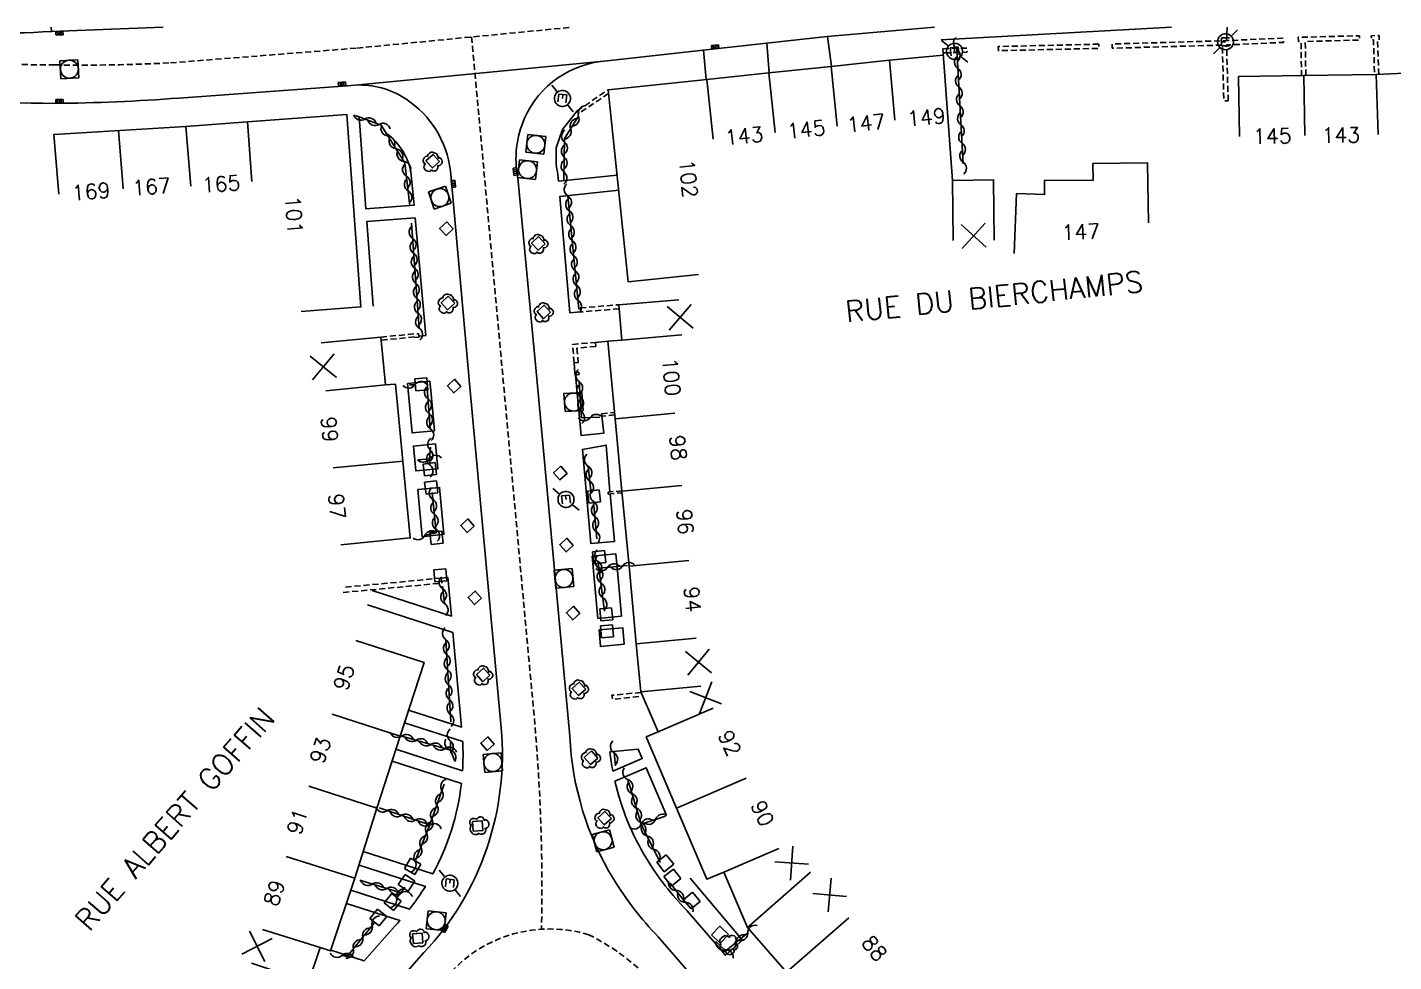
# Model space of a CAD drawing. Extents: x 154000 to 155000, y 119999 to 121001.
# Drawn here: x 154705 to 154818.8, y 120922.2 to 121000 of the extents above; entities that cross this region are included whole.
import ezdxf
from ezdxf.enums import TextEntityAlignment as Align

# ---------------------------------------------------------------- set-up
doc = ezdxf.new("R2010")
doc.units = 0
doc.header["$MEASUREMENT"] = 0
doc.linetypes.add('DASHED', pattern=[0.75, 0.5, -0.25])
doc.layers.get('0').update_dxf_attribs({"linetype": 'CONTINUOUS'})
for name, color, linetype in [('W0001', 6, 'DASHED'), ('W0008', 7, 'CONTINUOUS'), ('W0017', 7, 'CONTINUOUS'), ('W0100', 7, 'CONTINUOUS'), ('W0112', 1, 'DASHED'), ('W0300', 7, 'CONTINUOUS'), ('W0310', 3, 'CONTINUOUS'), ('W0334', 7, 'CONTINUOUS'), ('W0400', 7, 'CONTINUOUS'), ('W0420', 7, 'CONTINUOUS'), ('W0471', 7, 'CONTINUOUS'), ('W0989', 7, 'CONTINUOUS'), ('W0991', 7, 'CONTINUOUS'), ('W1102', 7, 'CONTINUOUS')]:
    doc.layers.add(name, color=color, linetype=linetype)
doc.styles.get("Standard").update_dxf_attribs({"font": 'romans.shx'})

# ---------------------------------------------------------------- blocks, each defined once
blk = doc.blocks.new('T471')
for p, q in [((-0.333334, 0.333334), (-0.333334, -0.333334)), ((-0.333334, 0.333334), (0.333334, 0.333334)), ((-0.333334, 0), (0, 0)), ((0.500001, 0.500001), (1.000002, 1.000002)), ((-0.500001, -0.500001), (-1.000002, -1.000002)), ((-0.333334, -0.333334), (0.333334, -0.333334))]:
    blk.add_line(p, q)
blk.add_ellipse((0, 0), major_axis=(0.471405, 0.471405), ratio=1, start_param=5.4977871438, end_param=11.780972451)
blk = doc.blocks.new('t991o')
at = {"color": 0, "linetype": 'Continuous'}
for p, q in [((-1, 1), (1, -1)), ((-1, -1), (1, 1))]:
    blk.add_line(p, q, dxfattribs=at)
blk = doc.blocks.new('t310o')
at = {"color": 0, "linetype": 'Continuous'}
for centre, start, end in [((-0.5, 0.38), 216.8699, 323.1304), ((0.5, -0.37), 36.8699, 143.1303)]:
    blk.add_arc(centre, 0.625, start, end, dxfattribs=at)
blk = doc.blocks.new('T300')
for p, q in [((-0.8, 0.51), (-0.86, 0.34)), ((-0.86, 0.34), (-0.86, 0.17)), ((-0.86, 0.17), (-0.74, 0.06)), ((-0.69, 0.63), (-0.8, 0.51)), ((-0.8, -0.06), (-0.74, 0.06)), ((-0.74, 0.06), (-0.69, 0.11)), ((-0.57, 0.69), (-0.69, 0.63)), ((-0.46, 0.69), (-0.57, 0.69)), ((-0.29, 0.63), (-0.46, 0.69)), ((-0.29, 0.63), (-0.17, 0.74)), ((-0.23, 0.57), (-0.29, 0.63)), ((-0.17, 0.74), (-0.06, 0.8)), ((-0.06, 0.8), (0.06, 0.8)), ((0.06, 0.8), (0.23, 0.74)), ((0.23, 0.74), (0.34, 0.63)), ((0.34, 0.63), (0.4, 0.51)), ((0.46, 0.46), (0.34, 0.46)), ((0.4, 0.51), (0.4, 0.46)), ((0.57, 0.4), (0.46, 0.46)), ((0.57, 0.4), (0.69, 0.29)), ((0.69, 0.29), (0.74, 0.17)), ((0.74, 0.06), (0.69, -0.17)), ((0.74, 0.17), (0.74, 0.06)), ((-0.8, -0.17), (-0.8, -0.06)), ((-0.8, -0.23), (-0.8, -0.17)), ((-0.74, -0.34), (-0.8, -0.23)), ((-0.69, -0.4), (-0.74, -0.34)), ((-0.51, -0.46), (-0.69, -0.4)), ((-0.4, -0.46), (-0.51, -0.46)), ((-0.4, -0.46), (-0.34, -0.46)), ((-0.34, -0.46), (-0.34, -0.4)), ((-0.34, -0.51), (-0.34, -0.46)), ((-0.29, -0.63), (-0.34, -0.51)), ((-0.17, -0.74), (-0.29, -0.63)), ((-0.06, -0.8), (-0.17, -0.74)), ((0.06, -0.8), (-0.06, -0.8)), ((0.17, -0.74), (0.06, -0.8)), ((0.23, -0.69), (0.17, -0.74)), ((0.29, -0.46), (0.23, -0.46)), ((0.29, -0.63), (0.23, -0.69)), ((0.46, -0.4), (0.29, -0.46)), ((0.34, -0.51), (0.29, -0.63)), ((0.34, -0.51), (0.34, -0.46)), ((0.57, -0.34), (0.46, -0.4)), ((0.63, -0.29), (0.57, -0.34)), ((0.69, -0.17), (0.63, -0.29))]:
    blk.add_line(p, q)
blk = doc.blocks.new('T400')
for p, q in [((-0.15, 0.3), (0.15, 0.3)), ((-0.15, -0.25), (-0.15, 0.3)), ((-0.15, 0.15), (0.15, 0.15)), ((-0.15, 0), (0.15, 0)), ((0.15, 0.3), (0.15, -0.25)), ((-0.15, -0.15), (0.15, -0.15)), ((-0.15, -0.25), (-0.15, -0.3)), ((-0.15, -0.3), (0.15, -0.3)), ((0.15, -0.3), (0.15, -0.25))]:
    blk.add_line(p, q)
blk = doc.blocks.new('T420')
for p, q in [((0.75, 0.75), (-0.75, 0.75)), ((-0.75, 0.75), (-0.75, -0.75)), ((0.75, 0.75), (0.75, -0.75)), ((0.75, -0.75), (-0.75, -0.75))]:
    blk.add_line(p, q)
blk.add_ellipse((0, 0), major_axis=(-0.53, 0.53), ratio=1, start_param=3.926991, end_param=10.210176)
blk = doc.blocks.new('t112o')
at = {"color": 0, "linetype": 'Continuous'}
for p, q in [((-0.5, 0.5), (0.5, 0.5)), ((-0.5, -0.5), (-0.5, 0.5)), ((0.5, 0.5), (0.5, -0.5)), ((0.5, -0.5), (-0.5, -0.5))]:
    blk.add_line(p, q, dxfattribs=at)

msp = doc.modelspace()

# ---------------------------------------------------------------- linework, layer by layer
at = {"layer": 'W0001'}
for points in [[(154716.94, 120997.04, -0.016482), (154707.3, 120996.87, -0.006076), (154691.81, 120997.19, -0.04481), (154680.52, 120998.59, -0.012778), (154674.69, 121000, -0.012778)], [(154862.61, 120798.98), (154827.9, 120838.97), (154815.46, 120853.35, 0.000489), (154815.45, 120853.36), (154781.13, 120892.9), (154764.5, 120911.97), (154757.47, 120920.09, 0.093552), (154751.78, 120924.44, 0.292562), (154740.14, 120921.17), (154728.92, 120908.31), (154715.74, 120893.27), (154709.84, 120886.49), (154675.18, 120846.98), (154640.54, 120807.37), (154606.84, 120768.94), (154593.5, 120753.49, 0.109931)]]:
    msp.add_lwpolyline(points, format="xyb", dxfattribs=at)
msp.add_lwpolyline([(154716.94, 120997.04), (154732.47, 120998.27), (154750.29, 121000)], dxfattribs=at)
at = {"layer": 'W0001', "flags": 128}
msp.add_lwpolyline([(154742.01, 120999.2), (154747.28, 120941.94, -0.026943), (154747.83, 120924.9)], format="xyb", dxfattribs=at)
at = {"layer": 'W0008', "flags": 128}
for points in [[(154663.31, 121000), (154670.99, 120997.72, 0.018985), (154679.84, 120995.46, 0.04481), (154691.7, 120994, 0.006076), (154707.27, 120993.67, 0.017243), (154717.65, 120994.11)], [(154692.57, 121000), (154695.08, 120999.79, 0.03571), (154707.03, 120999.66), (154716.34, 121000)]]:
    msp.add_lwpolyline(points, format="xyb", dxfattribs=at)
at = {"layer": 'W0008'}
msp.add_lwpolyline([(154716.22, 120999.99), (154716.34, 121000)], dxfattribs=at)
for points in [[(154811.91, 120874.33, -0.158468), (154807.18, 120871.6, -0.221038), (154801.81, 120873.31), (154799.84, 120875.55), (154782.96, 120895.02), (154767.08, 120913.25), (154767.08, 120913.25), (154757.55, 120924.27, -0.054398), (154753.82, 120929.09, -0.126661), (154750.19, 120940.97), (154747.44, 120970.76), (154745.86, 120987.47, -0.154808), (154746.42, 120992.43, -0.281231), (154753.31, 120997.2), (154761.79, 120998.16), (154771.63, 120999.23), (154780.54, 121000)], [(154717.65, 120994.11), (154731.64, 120995.12), (154732.31, 120995.19, -0.158631), (154736.53, 120994.04, -0.21938), (154740.25, 120988.06), (154741.87, 120970.05), (154744.47, 120941.68, -0.215126), (154738.04, 120922.95), (154713.64, 120895.09), (154711.52, 120892.63, -0.111074), (154709.97, 120891.52, -0.256968), (154703.9, 120892.13), (154687.64, 120904.74), (154673.77, 120915.52, -0.454265), (154674.08, 120921.72), (154668.51, 120926.15), (154660.13, 120915.64), (154659.5, 120914.64), (154654.25, 120906.39), (154652.27, 120903.25), (154631.73, 120876.37), (154613.37, 120852.41, -0.356259), (154605.56, 120851.25), (154600.03, 120855.53)]]:
    msp.add_lwpolyline(points, format="xyb", dxfattribs=at)
at = {"layer": 'W0017', "flags": 128}
for points in [[(154781.12, 120998.95), (154800.3, 121000)], [(154804.93, 121000), (154804.86, 120998.89)]]:
    msp.add_lwpolyline(points, dxfattribs=at)
at = {"layer": 'W0100', "flags": 128}
for points in [[(154781.25, 120998.22), (154782.06, 120987.25), (154785.47, 120987.29), (154785.53, 120982.29)], [(154805.95, 120990.9), (154805.87, 120995.9), (154811.32, 120995.99), (154817.34, 120996.07), (154822.66, 120996.32), (154822.9, 120991.32)], [(154798.37, 120983.71), (154798.3, 120988.71), (154793.75, 120988.65), (154793.76, 120987.25), (154789.72, 120987.27), (154789.72, 120986.07), (154787.39, 120986.17), (154787.18, 120981.17)]]:
    msp.add_lwpolyline(points, dxfattribs=at)
at = {"layer": 'W0100'}
for points in [[(154781.29, 120997.67), (154776.8, 120997.27), (154771.94, 120996.75), (154766.75, 120996.2), (154761.6, 120995.66), (154753.38, 120994.8), (154755.06, 120978.8), (154760.91, 120979.41)], [(154718.22, 120991.75), (154723.34, 120992.13), (154731.62, 120992.75), (154732.8, 120976.72), (154727.82, 120976.35)], [(154718.22, 120991.75), (154707.23, 120991.08), (154707.65, 120986.1)], [(154759.26, 120977.32), (154754.28, 120976.9), (154754.52, 120973.96), (154753.34, 120973.86), (154753.96, 120967.4), (154754.53, 120961.39), (154755.12, 120955.13), (154755.72, 120948.67), (154756.11, 120944.66), (154757.54, 120941.33), (154756.55, 120940.91), (154759.06, 120934.99), (154761.61, 120929.06), (154763, 120929.65), (154764.98, 120925.04), (154768.23, 120921.33)], [(154731.11, 120956.92), (154736.9, 120957.49), (154736.28, 120963.87), (154735.66, 120970.3), (154734.84, 120970.22), (154734.46, 120974.21), (154729.48, 120973.73)], [(154732.38, 120948.95), (154738.05, 120947.12), (154736.06, 120940.98), (154734.13, 120934.97), (154732.3, 120929.14), (154730.27, 120923.09), (154729.4, 120923.38), (154728.43, 120920.49), (154723.69, 120922.08)]]:
    msp.add_lwpolyline(points, dxfattribs=at)
at = {"layer": 'W0112', "flags": 128}
for points in [[(154811.47, 120995.99), (154811.43, 120998.82), (154815.94, 120998.94), (154815.93, 120999.3), (154811.43, 120999.18), (154810.84, 120999.17), (154810.85, 120998.82), (154811.08, 120998.82), (154811.11, 120995.99)], [(154817.55, 120996.08), (154817.45, 120998.96), (154817.59, 120998.96), (154817.59, 120999.31), (154817.44, 120999.31), (154816.92, 120999.3), (154816.94, 120998.94), (154817.1, 120998.95), (154817.2, 120996.06)], [(154781.25, 120998.22), (154783.25, 120998.27), (154783.26, 120997.92), (154781.26, 120997.87)], [(154756.12, 120944.62), (154753.69, 120944.38), (154753.75, 120944.03), (154756.15, 120944.31)]]:
    msp.add_lwpolyline(points, dxfattribs=at)
for points in [[(154794.23, 120998.6), (154785.86, 120998.4), (154785.87, 120998.05), (154794.24, 120998.25)], [(154805.01, 120993.89), (154804.87, 120998.53), (154809.62, 120998.75), (154809.6, 120999.1), (154804.86, 120998.89), (154795.34, 120998.61), (154795.35, 120998.26), (154804.52, 120998.52), (154804.65, 120993.88)]]:
    msp.add_lwpolyline(points, close=True, dxfattribs=at)
at = {"layer": 'W0112'}
for points in [[(154753.41, 120994.5), (154750.96, 120992.83), (154750.81, 120993.05), (154753.38, 120994.8)], [(154754.3, 120976.56), (154751.07, 120976.3), (154751.04, 120976.64), (154754.28, 120976.9)], [(154734.46, 120974.21), (154737.58, 120974.5), (154737.65, 120974.19), (154737.22, 120974.16), (154737.24, 120974.22), (154734.48, 120973.95)], [(154753.93, 120967.73), (154752.86, 120967.62), (154752.82, 120967.83), (154753.91, 120967.93)], [(154754.54, 120961.41), (154753.37, 120961.3), (154753.38, 120961.13), (154754.54, 120961.24)], [(154731.32, 120952.94), (154739.53, 120953.72), (154739.48, 120954.14), (154731.27, 120953.36)]]:
    msp.add_lwpolyline(points, dxfattribs=at)
for points in [[(154752.36, 120973.43), (154750.78, 120973.28), (154750.89, 120972.1), (154750.55, 120972.07), (154750.41, 120973.59), (154752.32, 120973.77)], [(154750.97, 120971.08), (154750.94, 120971.28), (154750.61, 120971.24), (154750.63, 120971.04)]]:
    msp.add_lwpolyline(points, close=True, dxfattribs=at)
at = {"layer": 'W0310', "flags": 128}
msp.add_lwpolyline([(154782.4, 120998.16), (154782.94, 120988.63)], dxfattribs=at)
at = {"layer": 'W0310'}
for points in [[(154736.88, 120985.14), (154736.46, 120988.71), (154734.48, 120991.85), (154732.34, 120992.67)], [(154750.91, 120992.61), (154749.75, 120990.73), (154749.69, 120987.29)], [(154750.02, 120985.96), (154750.94, 120976.54)], [(154737.64, 120974.95), (154737.01, 120983.68)], [(154737.28, 120970.24), (154736.84, 120970.22)], [(154738.57, 120966.58), (154738.31, 120970)], [(154750.97, 120970.5), (154751.17, 120967.48), (154752.68, 120967.53)], [(154738.51, 120964.08), (154737.56, 120964)], [(154738.53, 120963.56), (154738.51, 120964.08), (154738.59, 120965.04)], [(154751.71, 120963.45), (154751.94, 120961.41)], [(154738.13, 120957.7), (154739.07, 120957.92), (154738.73, 120961.26)], [(154752.17, 120960.51), (154752.44, 120957.4)], [(154752.56, 120955.49), (154752.61, 120954.97), (154755, 120955.18)], [(154752.61, 120954.97), (154753.08, 120951.39)], [(154739.75, 120952.02), (154739.58, 120953.47)], [(154739.86, 120949.02), (154740.27, 120942.18)], [(154736.2, 120940.99), (154740.24, 120939.8), (154740.24, 120940.62)], [(154740.24, 120939.8), (154740.6, 120938.89)], [(154753.87, 120939.59), (154753.98, 120938.52)], [(154737.3, 120930.58), (154738.54, 120933.59), (154739.73, 120936.98)], [(154755.01, 120937.37), (154756.14, 120933.66), (154757.72, 120930.46)], [(154738.54, 120933.59), (154734.31, 120935)], [(154756.14, 120933.66), (154758.15, 120934.32)], [(154736.13, 120927.92), (154732.7, 120928.99)], [(154759.81, 120927.14), (154758.55, 120928.75)], [(154735.77, 120927.48), (154736.13, 120927.92), (154736.46, 120928.4)], [(154731.22, 120922.72), (154731.66, 120922.63), (154733.98, 120925.51)], [(154765, 120924.59), (154763.17, 120923.09), (154762.41, 120923.82)]]:
    msp.add_lwpolyline(points, dxfattribs=at)
at = {"layer": 'W0334'}
for points in [[(154707, 121000), (154707.03, 120999.66)], [(154771.97, 120996.76), (154771.65, 120999.23)], [(154761.55, 120995.65), (154761.31, 120998.11)], [(154766.59, 120998.68), (154766.78, 120996.2)], [(154753.31, 120997.2), (154732.31, 120995.19)], [(154754.26, 120986.43), (154749.37, 120985.92), (154750.18, 120976.24), (154751.07, 120976.3)], [(154737.63, 120974.29), (154738.19, 120974.35), (154737.31, 120984.13), (154733.28, 120983.83), (154733.8, 120976.79)], [(154753.34, 120973.86), (154752.32, 120973.77)], [(154750.55, 120972.07), (154750.61, 120971.24)], [(154750.65, 120971.05), (154751.12, 120966.01), (154753.03, 120966.21), (154752.86, 120967.62)], [(154753.53, 120961.32), (154753.22, 120965.21), (154751.23, 120964.86), (154751.95, 120957.01), (154753.92, 120957.19), (154753.55, 120961.15)], [(154733.72, 120953.11), (154740.33, 120950.98), (154740.03, 120954.19), (154739.48, 120954.14)], [(154736.76, 120943.15), (154741.18, 120941.73), (154740.45, 120949.61), (154733.33, 120951.91)], [(154764.57, 120923.99), (154764.22, 120924.39), (154760.21, 120929.16)]]:
    msp.add_lwpolyline(points, dxfattribs=at)
for points in [[(154732.64, 120992.55), (154733.2, 120984.89), (154737.22, 120985.18), (154736.99, 120987.7, 0.205436), (154734.91, 120991.17, 0.189927)], [(154750.81, 120993.05), (154749.59, 120991.48), (154749.06, 120989.97), (154749.05, 120988.81, 0.071328), (154749.17, 120987.98), (154749.25, 120987.18), (154754.12, 120987.7)], [(154735.71, 120939.89), (154741.25, 120938.1, 0.028994), (154741.27, 120940.52), (154736.42, 120942.08)], [(154753.77, 120938.07), (154756.22, 120939.11), (154755.89, 120939.89), (154753.53, 120939.66, 0.018592), (154753.77, 120938.07, 0.055224)], [(154732.99, 120931.36), (154738.77, 120929.5, 0.095832), (154741.16, 120937.03), (154735.39, 120938.89)], [(154758.2, 120934.45), (154756.55, 120938.34), (154753.94, 120937.24, 0.080965), (154756.58, 120930.78, 0.055224), (154759.93, 120926.45), (154763.14, 120922.74), (154764.57, 120923.99)], [(154731.96, 120928.15), (154736.84, 120926.58, 0.027712), (154738.16, 120928.46), (154732.64, 120930.24)], [(154730.29, 120923.15), (154733.07, 120922.26), (154735.61, 120925.15, 0.007536), (154736.04, 120925.62), (154731.59, 120927.04)]]:
    msp.add_lwpolyline(points, format="xyb", dxfattribs=at)
at = {"layer": 'W0334', "flags": 128}
for points in [[(154739.34, 120988.83), (154738.75, 120988.29), (154738.21, 120988.88), (154738.8, 120989.42)], [(154740.48, 120983.21), (154739.89, 120982.67), (154739.35, 120983.26), (154739.94, 120983.8)], [(154748.13, 120981.97), (154747.54, 120981.44), (154747, 120982.03), (154747.59, 120982.57)], [(154740.61, 120977.02), (154740.01, 120976.48), (154739.48, 120977.07), (154740.07, 120977.61)], [(154748.59, 120976.28), (154748, 120975.74), (154747.46, 120976.33), (154748.05, 120976.87)], [(154741.12, 120970.1), (154740.53, 120969.56), (154739.99, 120970.16), (154740.59, 120970.69)], [(154749.96, 120962.85), (154749.37, 120962.32), (154748.83, 120962.91), (154749.43, 120963.45)], [(154742.23, 120958.47), (154741.64, 120957.93), (154741.1, 120958.53), (154741.69, 120959.06)], [(154750.48, 120956.85), (154749.89, 120956.32), (154749.35, 120956.91), (154749.95, 120957.45)], [(154742.84, 120952.46), (154742.24, 120951.93), (154741.71, 120952.52), (154742.3, 120953.06)], [(154751.03, 120951.19), (154750.43, 120950.66), (154749.9, 120951.25), (154750.49, 120951.79)], [(154743.54, 120946.05), (154742.94, 120945.51), (154742.41, 120946.11), (154743, 120946.64)], [(154751.51, 120944.88), (154750.92, 120944.35), (154750.38, 120944.94), (154750.98, 120945.48)], [(154743.9, 120940.32), (154743.31, 120939.79), (154742.77, 120940.38), (154743.37, 120940.92)], [(154752.52, 120939.15), (154751.92, 120938.62), (154751.39, 120939.21), (154751.98, 120939.75)], [(154753.65, 120934.11), (154753.05, 120933.58), (154752.52, 120934.17), (154753.11, 120934.71)], [(154742.09, 120933.87), (154742.89, 120933.92), (154742.94, 120933.12), (154742.15, 120933.07)], [(154737.1, 120924.51), (154737.9, 120924.56), (154737.95, 120923.77), (154737.16, 120923.71)]]:
    msp.add_lwpolyline(points, close=True, dxfattribs=at)
at = {"layer": 'W0334'}
for points in [[(154736.66, 120970.35), (154737.06, 120966.23), (154738.91, 120966.41), (154738.61, 120969.76), (154738.54, 120970.53)], [(154739.01, 120965.31), (154737.17, 120965.13), (154737.28, 120963.97), (154737.37, 120963.07), (154739.2, 120963.24)], [(154737.52, 120961.52), (154737.9, 120957.58), (154739.7, 120957.79), (154739.34, 120961.69)], [(154754.5, 120950.97), (154754.12, 120955.04), (154754.02, 120956.15), (154752.05, 120955.97), (154752.53, 120950.78)], [(154754.72, 120948.63), (154754.59, 120950.01), (154752.62, 120949.83), (154752.74, 120948.44)]]:
    msp.add_lwpolyline(points, close=True, dxfattribs=at)
at = {"layer": 'W1102'}
for p, q in [((154811.32, 120995.99), (154811.39, 120990.99)), ((154817.34, 120996.07), (154817.49, 120991.07)), ((154712.6, 120991.41), (154713.01, 120986.55)), ((154782.11, 120982.25), (154782.06, 120987.25))]:
    msp.add_line(p, q, dxfattribs=at)
for points in [[(154777.25, 120992.28), (154776.8, 120997.27)], [(154767.28, 120991.23), (154766.75, 120996.2)], [(154772.46, 120991.78), (154771.94, 120996.75)], [(154762.13, 120990.69), (154761.6, 120995.66)], [(154718.63, 120986.77), (154718.22, 120991.75)], [(154723.71, 120987.15), (154723.34, 120992.13)], [(154759.51, 120974.39), (154754.52, 120973.96)], [(154729.87, 120969.74), (154734.84, 120970.22)], [(154758.94, 120967.88), (154753.96, 120967.4)], [(154730.49, 120963.31), (154736.28, 120963.87)], [(154759.51, 120961.86), (154754.53, 120961.39)], [(154760.1, 120955.6), (154755.12, 120955.13)], [(154760.7, 120949.14), (154755.72, 120948.67)], [(154761.09, 120945.14), (154756.11, 120944.66)], [(154730.39, 120942.81), (154736.06, 120940.98)], [(154728.45, 120936.8), (154734.13, 120934.97)], [(154726.56, 120930.95), (154732.3, 120929.14)], [(154770.23, 120929.65), (154764.98, 120925.04)], [(154773.42, 120925.85), (154768.23, 120921.33)], [(154724.6, 120924.89), (154729.4, 120923.38)]]:
    msp.add_lwpolyline(points, dxfattribs=at)
at = {"layer": 'W1102', "flags": 128}
for points in [[(154757.54, 120941.33), (154762.13, 120943.3)], [(154759.06, 120934.99), (154764.86, 120937.48)], [(154763, 120929.65), (154767.59, 120931.63)]]:
    msp.add_lwpolyline(points, dxfattribs=at)

# ---------------------------------------------------------------- block references
at = {"layer": 'W0112'}
for p, rotation in [((154737.82, 120970.27), 94.3776851202018), ((154738.53, 120963.2), 97.1441705790924), ((154738.65, 120961.68), 97.1441705790924), ((154752.2, 120960.93), 276.3238404750059), ((154739.09, 120957.49), 5.398603840767761), ((154752.64, 120955.89), 276.42576893585), ((154739.4, 120954.37), 5.398603840767761), ((154753.22, 120951.12), 185.2888655219403), ((154753.28, 120949.71), 184.7171372382308), ((154758.14, 120930.39), 128.270667807116), ((154737.11, 120930.14), 59.73704181315319), ((154758.73, 120929.2), 128.270667807116), ((154736.6, 120928.76), 55.64103429894561), ((154735.43, 120927.17), 51.1491080340006), ((154760.35, 120927.29), 309.594289646461), ((154734.24, 120925.88), 51.1491080340006), ((154762.68, 120924.44), 136.177906781097)]:
    msp.add_blockref('t112o', p, dxfattribs=dict(at, rotation=rotation))
at = {"layer": 'W0300'}
for p, rotation in [((154738.77, 120988.85), 86.17052923366599), ((154747.57, 120982), 86.17052923366599), ((154740.04, 120977.04), 86.17052923366599), ((154748.02, 120976.31), 86.17052923366599), ((154742.97, 120946.08), 86.17052923366599), ((154750.95, 120944.91), 86.17052923366599), ((154751.95, 120939.18), 86.17052923366599), ((154742.52, 120933.49), 227.812605051035), ((154753.08, 120934.14), 86.17052923366599), ((154737.53, 120924.14), 227.812605051035), ((154763.38, 120923.72), 136.177906781097)]:
    msp.add_blockref('T300', p, dxfattribs=dict(at, rotation=rotation))
at = {"layer": 'W0310'}
for p, rotation in [((154782.4, 120998.16), 273.2233962787636), ((154782.49, 120996.59), 273.2233962787636), ((154782.58, 120995.03), 273.2233962787636), ((154750.91, 120992.61), 238.407932947559), ((154782.66, 120993.47), 273.2233962787636), ((154733.13, 120992.37), 159.05309351341), ((154734.3, 120991.92), 159.05309351341), ((154750.25, 120991.55), 238.407932947559), ((154782.75, 120991.9), 273.2233962787636), ((154735.04, 120990.96), 122.126794606448), ((154749.74, 120990.44), 269.124062533135), ((154782.84, 120990.34), 273.2233962787636), ((154735.71, 120989.9), 122.126794606448), ((154749.72, 120989.19), 269.124062533135), ((154736.37, 120988.84), 122.126794606448), ((154782.93, 120988.77), 273.2233962787636), ((154736.58, 120987.62), 96.72698152379498), ((154749.7, 120987.94), 269.124062533135), ((154736.73, 120986.38), 96.72698152379498), ((154750.02, 120985.96), 275.599953215541), ((154750.14, 120984.72), 275.599953215541), ((154750.26, 120983.48), 275.599953215541), ((154737.1, 120982.43), 94.13163586606561), ((154737.19, 120981.18), 94.13163586606561), ((154750.39, 120982.23), 275.599953215541), ((154750.51, 120980.99), 275.599953215541), ((154737.28, 120979.94), 94.13163586606561), ((154750.63, 120979.74), 275.599953215541), ((154737.37, 120978.69), 94.13163586606561), ((154750.75, 120978.5), 275.599953215541), ((154737.46, 120977.44), 94.13163586606561), ((154750.87, 120977.26), 275.599953215541), ((154737.55, 120976.2), 94.13163586606561), ((154737.64, 120974.95), 94.13163586606561), ((154750.97, 120970.5), 273.81218570107), ((154737.28, 120970.24), 182.704979730976), ((154738.38, 120969.08), 94.3776851202018), ((154751.05, 120969.25), 273.81218570107), ((154738.47, 120967.83), 94.3776851202018), ((154751.13, 120968.01), 273.81218570107), ((154738.57, 120966.58), 94.3776851202018), ((154751.89, 120967.5), 1.72894472809143), ((154738.57, 120964.81), 85.232413473851), ((154738.51, 120964.08), 184.399628928745), ((154738.53, 120963.56), 91.97416973105811), ((154751.71, 120963.45), 276.3238404750059), ((154751.85, 120962.21), 276.3238404750059), ((154738.79, 120960.69), 95.95826959075602), ((154752.17, 120960.51), 274.9101872929273), ((154738.92, 120959.45), 95.95826959075602), ((154752.28, 120959.26), 274.9101872929273), ((154739.05, 120958.2), 95.95826959075602), ((154752.38, 120958.02), 274.9101872929273), ((154738.13, 120957.7), 13.5567440166924), ((154752.56, 120955.49), 276.114325772009), ((154752.61, 120954.97), 277.470707359996), ((154753.34, 120955.03), 4.93886245585405), ((154754.59, 120955.14), 4.93886245585405), ((154739.61, 120953.26), 96.342357070665), ((154752.78, 120953.73), 277.470707359996), ((154739.75, 120952.02), 96.342357070665), ((154752.94, 120952.49), 277.470707359996), ((154739.86, 120949.02), 273.42955414042), ((154739.94, 120947.77), 273.42955414042), ((154740.01, 120946.52), 273.42955414042), ((154740.09, 120945.27), 273.42955414042), ((154740.16, 120944.02), 273.42955414042), ((154740.24, 120942.78), 273.42955414042), ((154736.2, 120940.99), 343.511966316792), ((154740.24, 120940.58), 90.0833594651256), ((154737.4, 120940.64), 343.511966316792), ((154738.6, 120940.28), 343.511966316792), ((154739.79, 120939.93), 343.511966316792), ((154740.24, 120939.8), 291.681569084544), ((154753.87, 120939.59), 275.622896398578), ((154755.01, 120937.37), 286.950072417018), ((154739.54, 120936.42), 70.5116977179945), ((154755.37, 120936.18), 286.950072417018), ((154739.12, 120935.24), 70.5116977179945), ((154755.74, 120934.98), 286.950072417018), ((154734.98, 120934.77), 161.587812112087), ((154736.16, 120934.38), 161.587812112087), ((154737.35, 120933.99), 161.587812112087), ((154738.7, 120934.06), 70.5116977179945), ((154756.1, 120933.79), 286.950072417018), ((154757.33, 120934.05), 18.0250094665748), ((154738.54, 120933.59), 161.587812112087), ((154738.25, 120932.9), 67.7368810753548), ((154756.14, 120933.66), 18.0250094665748), ((154756.64, 120932.66), 296.283720351842), ((154737.78, 120931.74), 67.7368810753548), ((154757.19, 120931.54), 296.283720351842), ((154737.3, 120930.58), 67.7368810753548), ((154733.74, 120928.66), 162.640086413858), ((154734.94, 120928.29), 162.640086413858), ((154759.04, 120928.13), 128.270667807116), ((154735.77, 120927.48), 50.79156145845328), ((154736.13, 120927.92), 162.640086413858), ((154759.81, 120927.14), 128.270667807116), ((154733.73, 120925.21), 51.1491080340006), ((154765, 120924.59), 219.308305065927), ((154732.17, 120923.26), 51.1491080340006), ((154732.95, 120924.23), 51.1491080340006), ((154764.04, 120923.8), 219.308305065927), ((154731.22, 120922.72), 349.5777022524541), ((154763.08, 120923.18), 136.177906781097)]:
    msp.add_blockref('t310o', p, dxfattribs=dict(at, rotation=rotation))
at = {"layer": 'W0400'}
for p, rotation in [((154707.69, 120999.52), 271.4616214914849), ((154762.29, 120998.37), 276.18532864182), ((154731.22, 120995.29), 275.474975207788), ((154707.69, 120993.83), 270.5964334059094), ((154745.65, 120987.99), 7.98487308684141), ((154740.49, 120986.97), 4.406791357919202), ((154739.79, 120924.96), 329.551479726243)]:
    msp.add_blockref('T400', p, dxfattribs=dict(at, rotation=rotation))
at = {"layer": 'W0420'}
for p, rotation in [((154708.52, 120996.51), 183.4999952104564), ((154747.36, 120990.26), 263.664624303487), ((154746.67, 120988.15), 263.664624303487), ((154739.37, 120985.82), 288.474583113298), ((154750.49, 120968.8), 273.81218570107), ((154749.7, 120954.11), 275.355229316736), ((154743.78, 120938.78), 275.2404548980401), ((154752.96, 120932.27), 285.099113804183), ((154739.06, 120925.61), 263.833002401318)]:
    msp.add_blockref('T420', p, dxfattribs=dict(at, rotation=rotation))
at = {"layer": 'W0471'}
msp.add_blockref('T471', (154804.79, 120998.8), dxfattribs=at)
for p, rotation in [((154782.23, 120998), 275.751383518628), ((154749.57, 120994.08), 263.664624303487), ((154749.87, 120960.69), 275.418154164029), ((154740.2, 120928.73), 263.833002401318)]:
    msp.add_blockref('T471', p, dxfattribs=dict(at, rotation=rotation))
at = {"layer": 'W0991'}
for p, rotation in [((154783.82, 120982.64), 2.862042131818225), ((154759.38, 120975.85), 4.825695382398099), ((154729.67, 120971.73), 5.552921642366639), ((154760.9, 120947.14), 5.557818488190058), ((154761.5, 120944.18), 23.23308960848752), ((154768.66, 120930.41), 41.21515720328493), ((154771.83, 120927.75), 39.9683799922713), ((154724.15, 120923.48), 342.0881384854756)]:
    msp.add_blockref('t991o', p, dxfattribs=dict(at, rotation=rotation))

# ---------------------------------------------------------------- texts
at = {"layer": 'W0989'}
for s, rotation, p in [('RUE DU BIERCHAMPS', 5.8644, (154785.52, 120977.59)), ('RUE ALBERT GOFFIN', 48.7492, (154717.29, 120934.09))]:
    msp.add_text(s, height=1.75, rotation=rotation, dxfattribs=at).set_placement(p, align=Align.MIDDLE)
at = {"layer": 'W0991'}
for s, rotation, p in [('147', 6.0052, (154774.86, 120992.03)), ('149', 5.1237, (154779.88, 120992.52)), ('143', 6.0137, (154764.7, 120990.96)), ('145', 6.0804, (154769.87, 120991.5)), ('145', 0.9104, (154808.68, 120990.95)), ('143', 0.7269, (154814.39, 120991.03)), ('102', 275.9699, (154760.07, 120987.41)), ('169', 4.8104, (154710.33, 120986.33)), ('167', 4.4135, (154715.36, 120986.73)), ('165', 4.2852, (154721.15, 120986.96)), ('101', 274.2386, (154727.22, 120984.37)), ('147', 2.2504, (154792.74, 120982.97)), ('100', 275.4182, (154758.65, 120970.89)), ('99', 275.5529, (154730.18, 120966.52)), ('98', 275.3553, (154759.21, 120964.99)), ('97', 275.5529, (154730.8, 120960.12)), ('96', 275.3545, (154759.79, 120958.83)), ('94', 275.5578, (154760.4, 120952.37)), ('95', 72.0881, (154731.38, 120945.88)), ('92', 295.0476, (154763.5, 120940.39)), ('93', 72.0881, (154729.42, 120939.8)), ('90', 295.0476, (154766.23, 120934.55)), ('91', 72.0881, (154727.5, 120933.87)), ('89', 72.0881, (154725.58, 120927.92)), ('88', 309.9684, (154775.55, 120923.31))]:
    msp.add_text(s, height=1.25, rotation=rotation, dxfattribs=at).set_placement(p, align=Align.MIDDLE)

doc.saveas('drawing.dxf')
